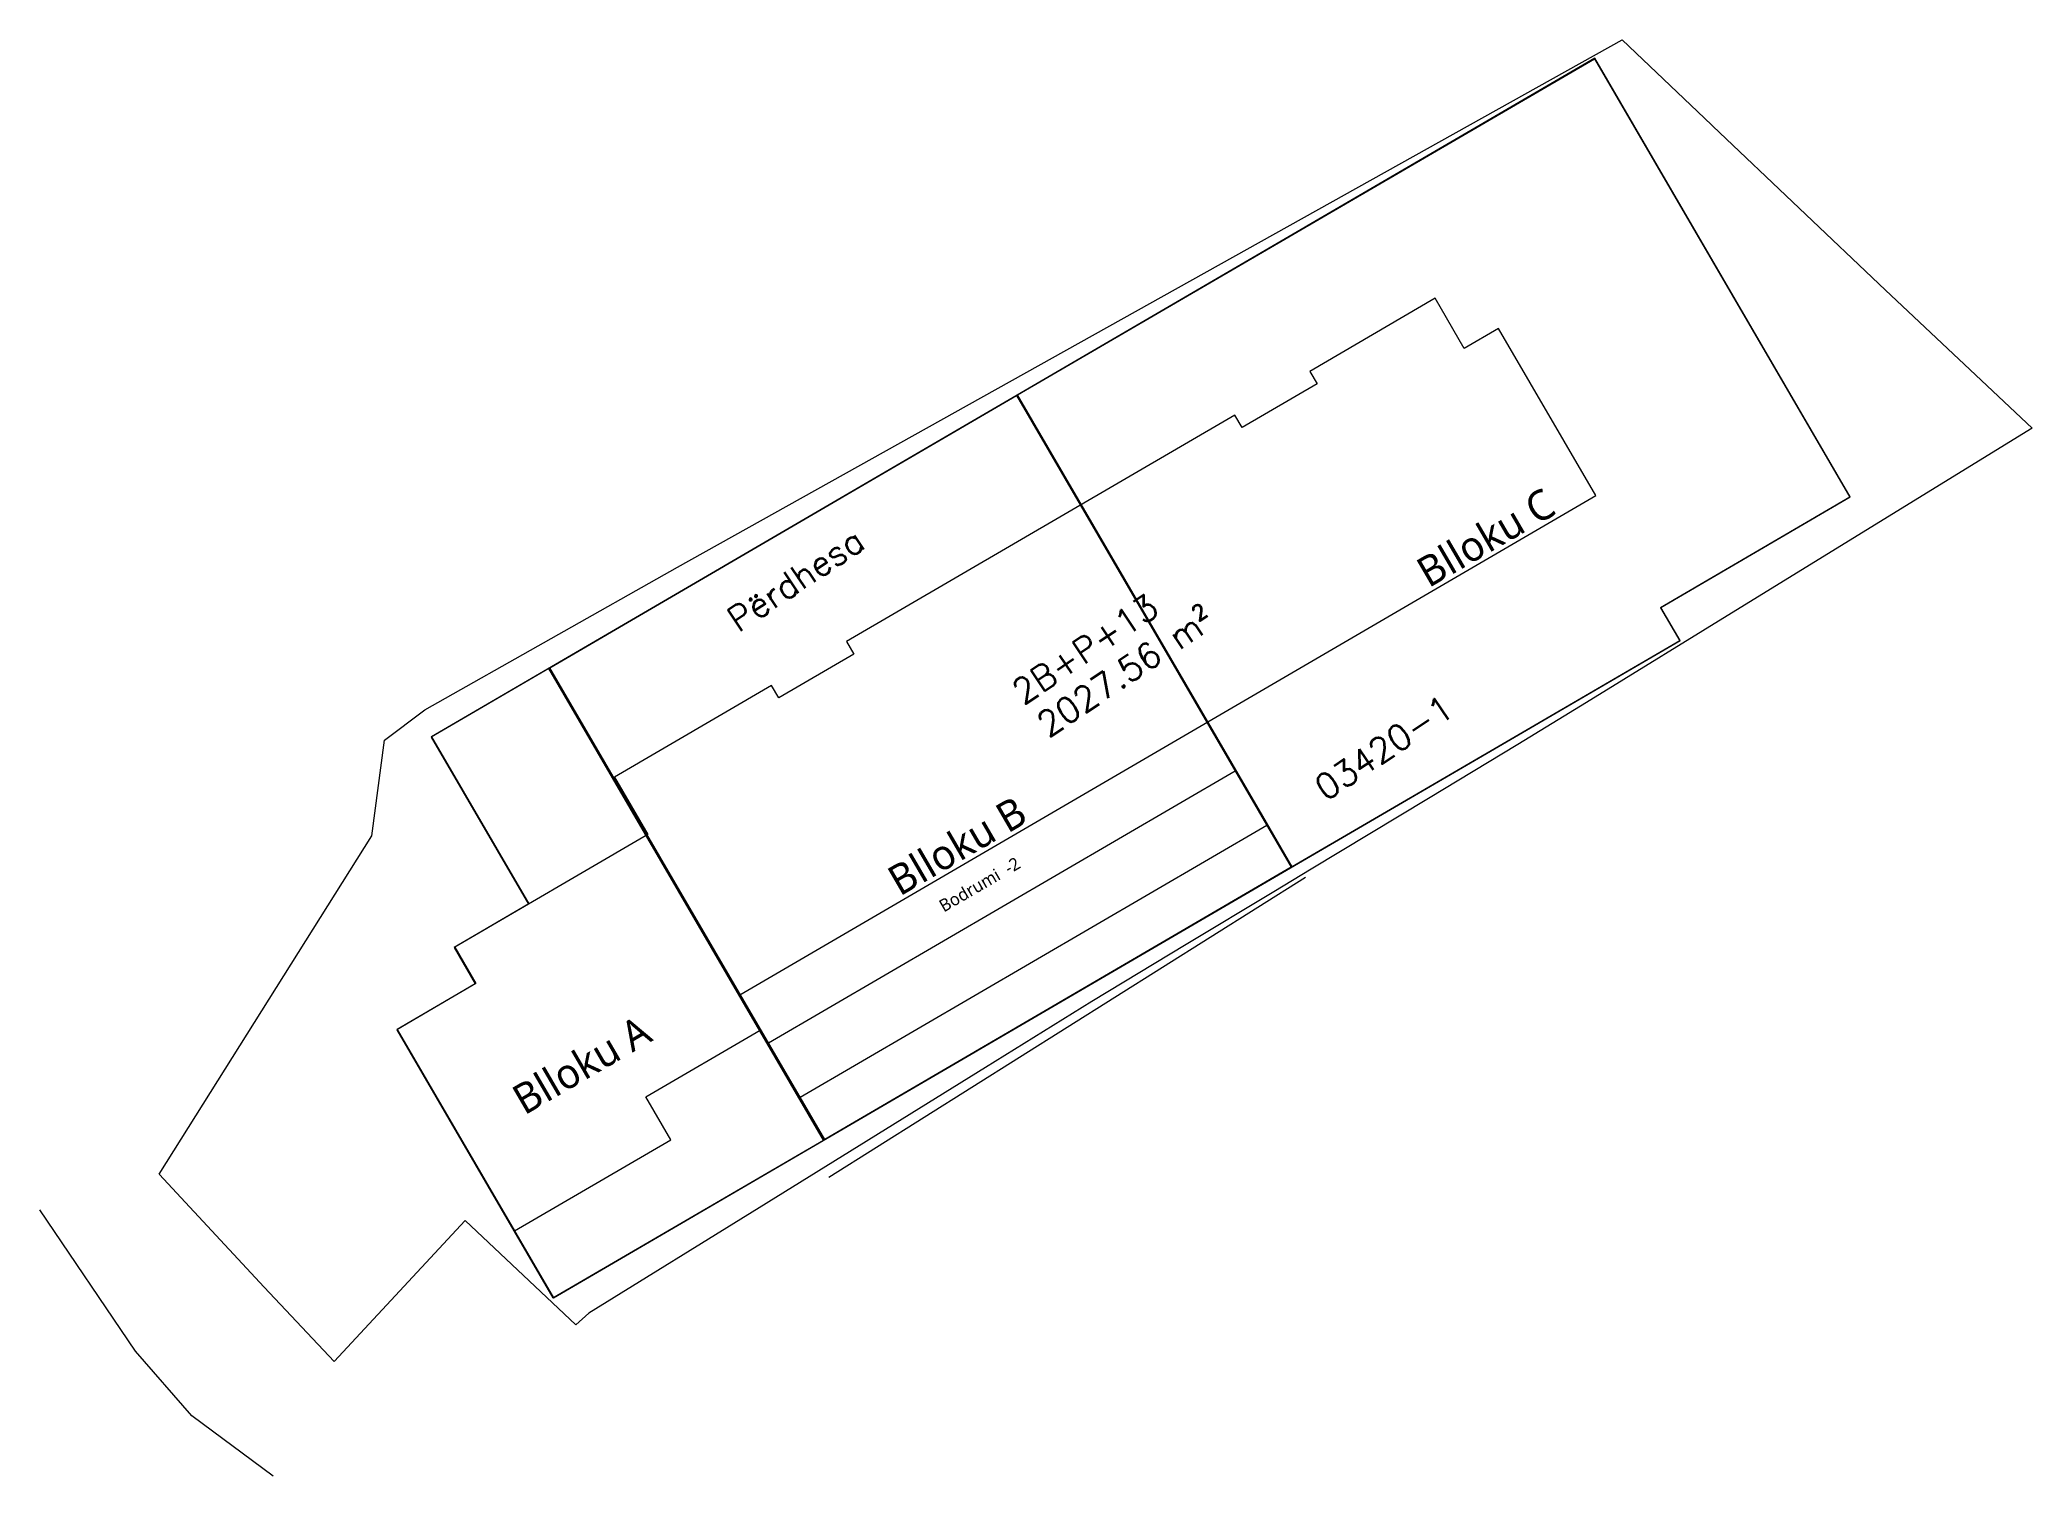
# Model space of a CAD drawing. Header units: metres. Extents: x 7511140 to 7511298, y 4693080 to 4693195.
import ezdxf

# ---------------------------------------------------------------- set-up
doc = ezdxf.new("R2010")
doc.units = ezdxf.units.M
for name, color, linetype, lineweight in [('asfalt pikat', 183, 'Continuous', 0), ('Drawing & Figure_Pen_No__1', 7, 'Continuous', 13), ('Drawing & Figure_Pen_No__101', 252, 'Continuous', 13), ('Drawing & Figure_Pen_No__102', 254, 'Continuous', 13), ('Drawing & Figure_Pen_No__120', 7, 'Continuous', 13), ('etazha', 7, 'Continuous', 0), ('kati 0 projekt', 1, 'Continuous', 0), ('muri', 32, 'Continuous', 0), ('Parc-Baz', 7, 'Continuous', 0), ('projekti b2', 5, 'Continuous', 0)]:
    doc.layers.add(name, color=color, linetype=linetype, lineweight=lineweight)
doc.styles.add('GENERATED_STYLE_2', font='Microsoft YaHei UI.ttf')
doc.styles.get("Standard").update_dxf_attribs({"font": 'simplex.shx'})

msp = doc.modelspace()

# ---------------------------------------------------------------- linework, layer by layer
at = {"layer": 'asfalt pikat'}
msp.add_polyline3d([(7511158.19, 4693080.3, 623.64), (7511151.72, 4693085.09, 623.73), (7511147.24, 4693090.25, 623.79), (7511139.62, 4693101.49, 623.97)], dxfattribs=at)
at = {"layer": 'Drawing & Figure_Pen_No__102', "color": 6, "lineweight": 13}
for points in [[(7511237, 4693132.81), (7511217.46, 4693166.34), (7511263.39, 4693193.1), (7511283.73, 4693158.2), (7511268.65, 4693149.41), (7511270.19, 4693146.77), (7511239.34, 4693128.8)], [(7511180.14, 4693144.58), (7511170.77, 4693139.12), (7511178.52, 4693125.81), (7511172.6, 4693122.36), (7511174.29, 4693119.47), (7511168.03, 4693115.82), (7511180.46, 4693094.48), (7511202.02, 4693107.04), (7511180.14, 4693144.58)]]:
    msp.add_lwpolyline(points, close=True, dxfattribs=at)
at = {"layer": 'Drawing & Figure_Pen_No__120', "color": 6, "lineweight": 13}
msp.add_lwpolyline([(7511202.11, 4693107.09), (7511180.23, 4693144.63), (7511217.38, 4693166.29), (7511239.26, 4693128.75)], close=True, dxfattribs=at)
at = {"layer": 'Drawing & Figure_Pen_No__120', "color": 6, "lineweight": 13, "flags": 128}
for points in [[(7511180.23, 4693144.63), (7511217.38, 4693166.29)], [(7511217.38, 4693166.29), (7511239.26, 4693128.75)], [(7511202.11, 4693107.09), (7511180.23, 4693144.63)], [(7511239.26, 4693128.75), (7511202.11, 4693107.09)]]:
    msp.add_lwpolyline(points, dxfattribs=at)
at = {"layer": 'Drawing & Figure_Pen_No__120', "color": 3, "lineweight": 13, "flags": 128}
msp.add_lwpolyline([(7511234.79, 4693136.41), (7511197.64, 4693114.76)], dxfattribs=at)
at = {"layer": 'Drawing & Figure_Pen_No__120', "color": 5, "lineweight": 13, "flags": 128}
msp.add_lwpolyline([(7511237.31, 4693132.09), (7511200.16, 4693110.43)], dxfattribs=at)
at = {"layer": 'kati 0 projekt'}
msp.add_lwpolyline([(7511174.33, 4693119.5), (7511168.07, 4693115.84), (7511177.41, 4693099.82), (7511189.85, 4693107.07), (7511187.86, 4693110.48), (7511196.98, 4693115.79), (7511195.34, 4693118.6), (7511263.51, 4693158.33), (7511255.75, 4693171.64), (7511253.03, 4693170.05), (7511250.71, 4693174.03), (7511240.74, 4693168.21), (7511241.31, 4693167.22), (7511235.35, 4693163.74), (7511234.77, 4693164.74), (7511203.84, 4693146.71), (7511204.42, 4693145.71), (7511198.46, 4693142.24), (7511197.88, 4693143.23), (7511185.36, 4693135.93), (7511188.02, 4693131.35), (7511172.65, 4693122.39)], close=True, dxfattribs=at)
at = {"layer": 'muri'}
msp.add_polyline3d([(7511202.44, 4693104.08, 621.53), (7511240.4, 4693127.96, 620.95)], dxfattribs=at)
at = {"layer": 'Parc-Baz', "flags": 128}
msp.add_lwpolyline([(7511182.3, 4693092.34), (7511173.49, 4693100.65), (7511163.04, 4693089.42), (7511157.49, 4693095.35), (7511149.11, 4693104.34), (7511166.05, 4693131.25), (7511167.05, 4693138.87), (7511170.27, 4693141.29), (7511190.39, 4693152.64), (7511265.6, 4693194.6), (7511272.72, 4693187.84), (7511272.83, 4693187.74), (7511286.57, 4693174.69), (7511298.25, 4693163.7), (7511274.99, 4693149.4), (7511262.76, 4693141.87), (7511257.31, 4693138.52), (7511250.18, 4693134.23), (7511240.83, 4693128.59), (7511237.88, 4693126.81), (7511230.89, 4693122.6), (7511223.39, 4693118.07), (7511214.92, 4693112.83), (7511196.89, 4693101.66), (7511183.32, 4693093.26), (7511182.3, 4693092.34)], dxfattribs=at)
at = {"layer": 'projekti b2'}
msp.add_lwpolyline([(7511283.77, 4693158.22), (7511263.43, 4693193.13), (7511170.81, 4693139.14), (7511178.56, 4693125.84), (7511172.65, 4693122.39), (7511174.33, 4693119.5), (7511168.07, 4693115.84), (7511180.51, 4693094.5), (7511270.23, 4693146.8), (7511268.69, 4693149.43), (7511283.77, 4693158.22)], close=True, dxfattribs=at)

# ---------------------------------------------------------------- texts
at = {"layer": 'Drawing & Figure_Pen_No__1', "color": 40, "linetype": 'Continuous', "lineweight": 13, "attachment_point": 8, "rotation": 30.2355, "style": 'GENERATED_STYLE_2'}
for s, insert, char_height in [('\\A1;Blloku B', (7511213.27, 4693129.39), 2.4), ('\\A1;Bodrumi  -2', (7511214.7, 4693126.94), 1)]:
    msp.add_mtext(s, dxfattribs=dict(at, insert=insert, char_height=char_height))
at = {"layer": 'Drawing & Figure_Pen_No__101', "color": 252, "linetype": 'Continuous', "lineweight": 13, "char_height": 2.4, "attachment_point": 8, "rotation": 30.2355, "style": 'GENERATED_STYLE_2'}
for s, insert in [('\\A1;Blloku C', (7511255.36, 4693153.92)), ('\\A1;Blloku A', (7511183.37, 4693111.96))]:
    msp.add_mtext(s, dxfattribs=dict(at, insert=insert))
at = {"layer": 'etazha'}
msp.add_text('2B+P+13', height=2, rotation=33.7936, dxfattribs=at).set_placement((7511217.92, 4693141.62))
at = {"layer": 'kati 0 projekt', "color": 0}
for s, rotation, p in [('Përdhesa', 33.7935, (7511195.22, 4693147.38)), ('2027.56 m²', 33.7936, (7511219.9, 4693139.02))]:
    msp.add_text(s, height=2, rotation=rotation, dxfattribs=at).set_placement(p)
at = {"layer": 'Parc-Baz'}
msp.add_text('03420-1', height=2, rotation=33.7936, dxfattribs=at).set_placement((7511242, 4693133.97))

doc.saveas('drawing.dxf')
